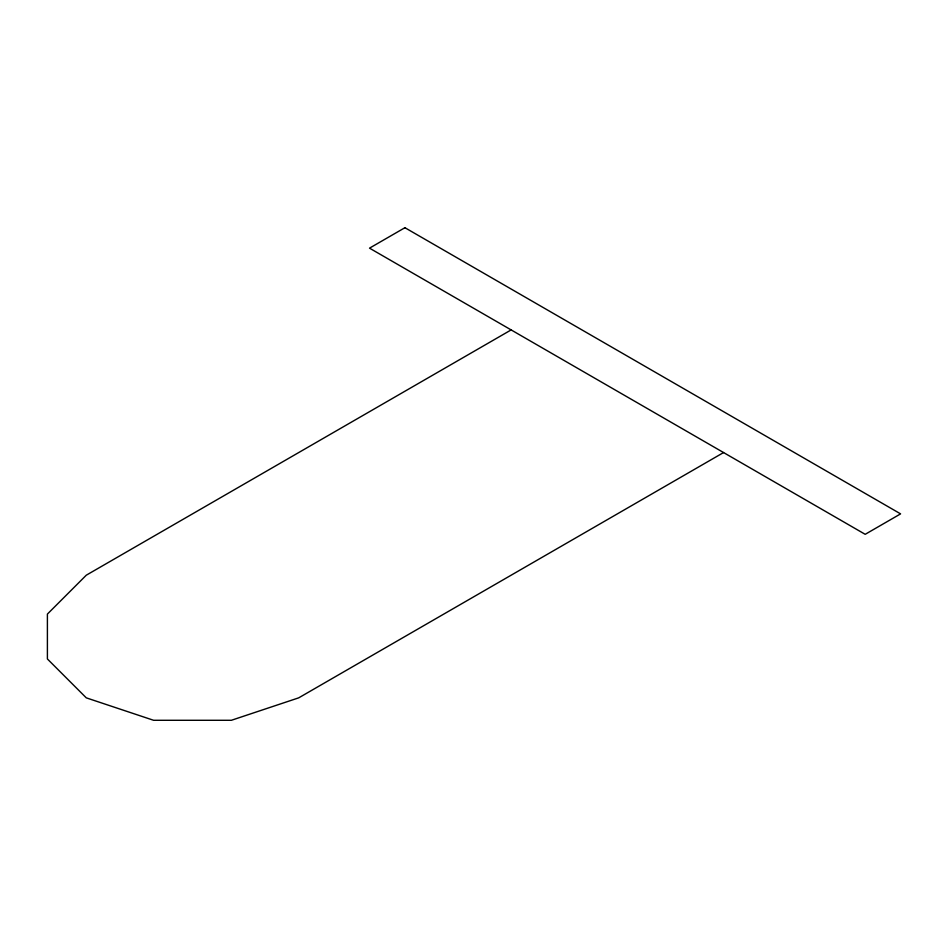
<?xml version="1.0" encoding="UTF-8"?>
<svg xmlns="http://www.w3.org/2000/svg" width="948" height="948" viewBox="0 0 948 948"><rect width="100%" height="100%" fill="white"/><g stroke="black" fill="none" stroke-linecap="round" stroke-linejoin="round"><path stroke-width="1.42" d="M511.138 329.916L86.28 575.199L47.4 614.079L47.4 658.967L86.28 697.846L153.612 720.29L231.371 720.29L298.715 697.846L723.573 452.551M404.926 227.71L369.519 248.151L865.192 534.317L900.6 513.875L404.926 227.71"/></g></svg>
